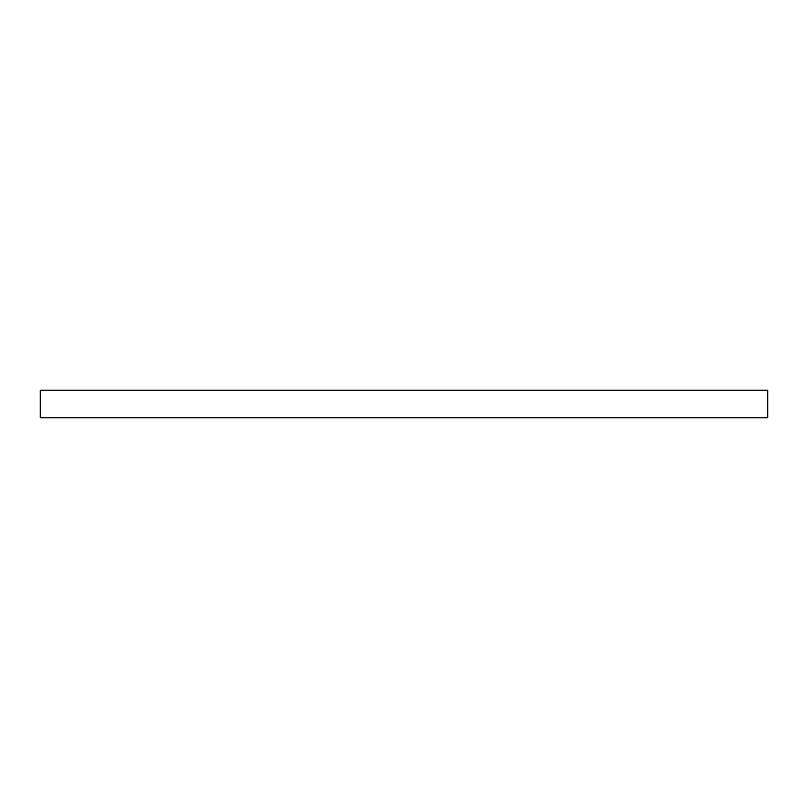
<?xml version="1.0" encoding="UTF-8"?>
<svg xmlns="http://www.w3.org/2000/svg" width="808" height="808" viewBox="0 0 808 808"><rect width="100%" height="100%" fill="white"/><g stroke="black" fill="none" stroke-linecap="round" stroke-linejoin="round"><path stroke-width="1.21" d="M767.6 390.365L40.4 390.365L40.4 417.635L767.6 417.635L767.6 390.365"/></g></svg>
